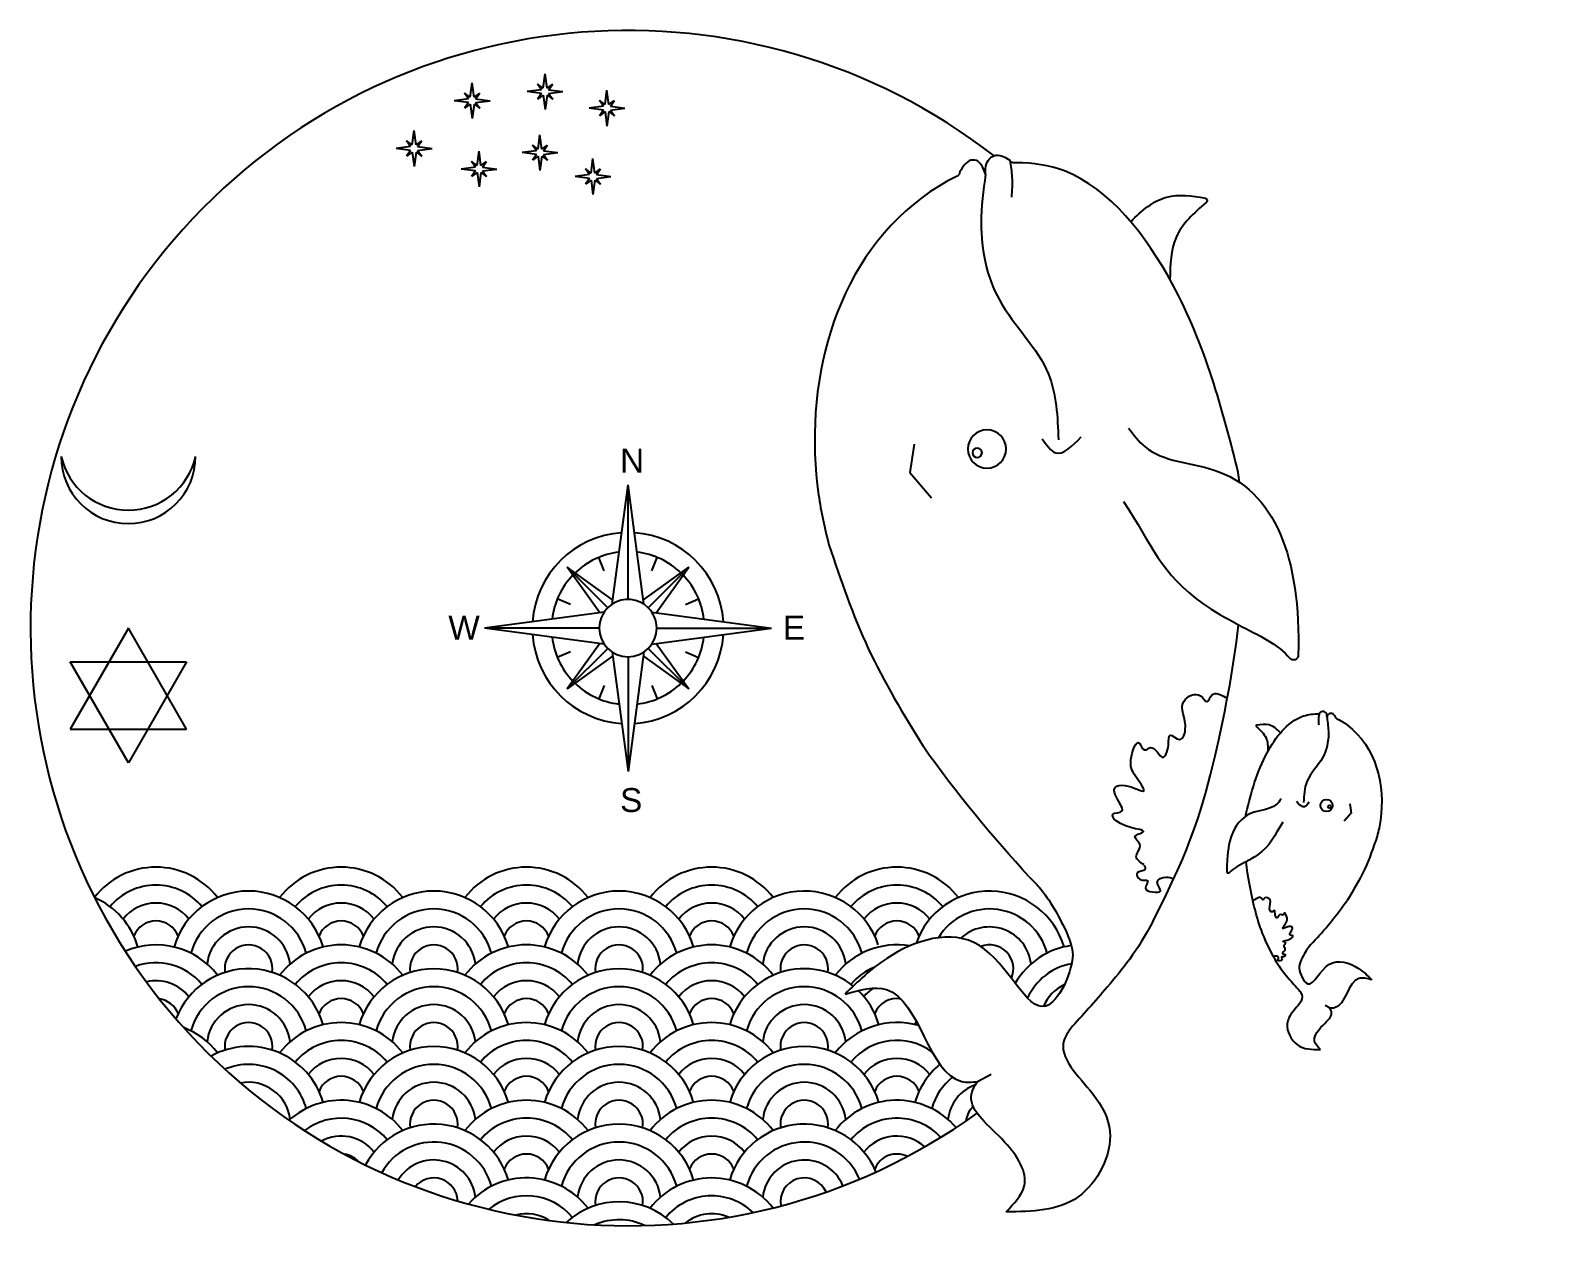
# Model space of a CAD drawing. Header units: millimetres. Extents: x 1413 to 7093, y 605 to 2653.
# Drawn here: x 1413 to 3965, y 605 to 2653 of the extents above; entities that cross this region are included whole.
import ezdxf

# ---------------------------------------------------------------- set-up
doc = ezdxf.new("R2010")
doc.units = ezdxf.units.MM
doc.styles.get("Standard").update_dxf_attribs({"font": 'arial.ttf'})

# ---------------------------------------------------------------- blocks, each defined once
blk = doc.blocks.new('balina')
for p, q in [((4559.2, 2226.6), (4591.2, 2175.7)), ((4591.2, 2175.7), (4570.7, 2109.5)), ((4973.6, 952.9), (4941.5, 955.6))]:
    blk.add_line(p, q)
for centre, radius in [((4423.4, 2156.1), 40), ((4445.3, 2157), 10)]:
    blk.add_circle(centre, radius)
for centre, radius, start, end in [((4126.9, 2690.3), 10, 293.2018, 357.1137), ((4251.6, 2713.5), 10, 201.1008, 267.928), ((3796.9, 2448.7), 5, 123.4182, 253.3423), ((4009.7, 1503.4), 10, 205.2064, 344.7061)]:
    blk.add_arc(centre, radius, start, end)
for points, knots in [([(4195.2, 2683.4), (4192.1, 2690.4), (4183.7, 2709.5), (4154.3, 2715.9), (4143, 2699), (4136.9, 2689.8)], [0, 0, 0, 0, 21.71142, 58.923451, 102.520611, 102.520611, 102.520611, 102.520611]), ([(4195.2, 2683.4), (4194.6, 2691.2), (4193.1, 2712.3), (4213.8, 2729.1), (4231.8, 2717), (4242.2, 2709.9)], [0, 0, 0, 0, 21.71142, 58.923451, 110.953971, 110.953971, 110.953971, 110.953971]), ([(3961.7, 1899.8), (3939.1, 2034.8), (3900.5, 2275.7), (3978.8, 2592.5), (4094.4, 2665.5), (4126.6, 2679.3), (4126.6, 2679.3), (4126.6, 2679.3), (4126.6, 2679.3), (4128, 2679.9), (4129.4, 2680.5), (4130.8, 2681.1)], [0, 0, 0, 0, 417.335039, 744.567637, 853.605642, 853.605642, 853.605642, 853.608428, 853.608428, 853.608428, 858.406818, 858.406818, 858.406818, 858.406818]), ([(4251.2, 2703.5), (4251.8, 2703.5), (4252.4, 2703.5), (4253, 2703.4), (4253, 2703.4), (4253, 2703.4), (4253, 2703.4), (4281.5, 2702.4), (4547.5, 2663.2), (4748.1, 2396), (4801.4, 2140.5), (4806.8, 2105.4)], [369.133471, 369.133471, 369.133471, 369.133471, 370.876556, 370.876556, 370.876556, 370.879404, 370.879404, 370.879404, 452.283269, 1136.738705, 1245.095988, 1245.095988, 1245.095988, 1245.095988]), ([(3956.9, 2470.5), (3926.3, 2482.4), (3869.3, 2499.8), (3818, 2468.6), (3794.1, 2452.9)], [22.335928, 22.335928, 22.335928, 22.335928, 114.670816, 195.977448, 195.977448, 195.977448, 195.977448]), ([(3795.4, 2443.9), (3828.4, 2434), (3889.5, 2413.4), (3917.2, 2354.9), (3930.4, 2327.1)], [10.124368, 10.124368, 10.124368, 10.124368, 108.073108, 196.345538, 196.345538, 196.345538, 196.345538]), ([(4134.6, 2077), (4130.5, 2059.6), (4114.9, 1992.3), (3900.8, 1889.9), (3914.4, 1682.5), (4000.7, 1499.1)], [0, 0, 0, 0, 52.411564, 202.487969, 619.684569, 619.684569, 619.684569, 619.684569]), ([(4206, 1940.7), (4187.6, 1835.6), (4198.2, 1755.3), (4108.3, 1631.6), (4089.4, 1607.8)], [0, 0, 0, 0, 226.239079, 280.358601, 280.358601, 280.358601, 280.358601]), ([(3968, 1879.8), (3967.9, 1879.9), (3967.9, 1879.9), (3967.9, 1880), (3967.9, 1880), (3967.9, 1880), (3967.9, 1880), (3965.8, 1886.6), (3963.7, 1893.2), (3961.7, 1899.8)], [949.462965, 949.462965, 949.462965, 949.462965, 949.621694, 949.621694, 949.621694, 949.622478, 949.622478, 949.622478, 969.890291, 969.890291, 969.890291, 969.890291]), ([(4502, 1112.3), (4364, 1224.8), (4270, 1337.3), (4138.9, 1522.4), (4089.4, 1607.8)], [0, 0, 0, 0, 377.375191, 661.552319, 661.552319, 661.552319, 661.552319]), ([(4677.3, 1166.4), (4678.7, 1136.4), (4681.1, 1099.8), (4823.5, 972.3), (4811.7, 1260.5), (5023.8, 1281), (5118.5, 1244.9), (5153.4, 1231.6)], [26.048231, 26.048231, 26.048231, 26.048231, 89.933706, 223.79021, 422.836816, 618.409916, 732.924315, 732.924315, 732.924315, 732.924315]), ([(5153.4, 1231.6), (5121.7, 1227), (4999, 1209.4), (5068.3, 988.9), (4985.1, 955.8), (4973.6, 952.9)], [0, 0, 0, 0, 86.74759, 335.499682, 370.85378, 370.85378, 370.85378, 370.85378]), ([(4502, 1112.3), (4558.5, 1067.6), (4639.9, 1025.7), (4716.5, 991.3), (4751.4, 975.6)], [44.542044, 44.542044, 44.542044, 44.542044, 180.250545, 294.068355, 294.068355, 294.068355, 294.068355]), ([(5028.4, 679.1), (5006.3, 688.2), (4950.1, 711.3), (4966, 822), (5021.7, 914.1), (4984.3, 946), (4973.6, 952.9)], [0, 0, 0, 0, 65.394757, 166.685613, 285.050458, 321.68569, 321.68569, 321.68569, 321.68569])]:
    blk.add_open_spline(points, degree=3, knots=knots)
for points in [[(4136.9, 2689.8), (4146.9, 2655.7), (4164.9, 2617.6)], [(4195.2, 2683.4), (4244.7, 2593.4), (4274.2, 2431.2), (4242.7, 2247.9), (4278.6, 2113.7)], [(4308.9, 2129.2), (4295.1, 2090.8), (4232.6, 2099.8)], [(4806.8, 2105.4), (4818.6, 1873.9), (4796, 1640.6)], [(4702.5, 1302.3), (4692.1, 1273), (4677.3, 1166.4)], [(4751.4, 975.6), (4772.4, 959.9), (4763.2, 832), (4762.1, 746.1), (4877.8, 647.1), (5028.4, 679.1)]]:
    blk.add_spline(points, degree=3)
for points in [[(4702.5, 1302.3), (4738.4, 1406.2), (4771.7, 1521.9), (4796, 1640.6)], [(4089.4, 1607.8), (4060.9, 1571.8), (4029.1, 1536.2), (4019.4, 1500.7)]]:
    blk.add_open_spline(points, degree=3)
blk = doc.blocks.new('re')
for points, knots in [([(3396.5, 1337.4), (3388.4, 1342.7), (3371.1, 1354.1), (3397.9, 1378.8), (3368.3, 1397.4), (3421.2, 1412.1), (3347, 1411.4), (3323.8, 1448.1), (3357.5, 1445.1), (3342.2, 1472.8), (3325, 1500.8), (3363.6, 1507.9), (3410.8, 1477.5), (3374.7, 1527.6), (3362.8, 1550.5), (3383.9, 1610.4), (3394.7, 1570.9), (3416.9, 1593.4), (3434.7, 1545.8), (3450.2, 1584.2), (3445.7, 1618.9), (3474.3, 1589.5), (3491.6, 1637.7), (3459.4, 1674.7), (3511.6, 1703.7), (3528.6, 1670.2), (3539, 1703.1), (3556, 1693.7), (3566.5, 1687.9), (3567.8, 1687.2), (3569.2, 1686.4), (3570.5, 1685.7)], [0, 0, 0, 0, 23.814332, 50.863928, 69.270784, 86.349757, 146.078479, 161.233309, 182.230171, 197.644029, 233.810248, 254.725024, 295.855997, 330.614679, 367.259392, 405.459015, 423.106777, 436.7456, 468.837354, 497.246111, 518.709919, 540.509739, 564.237296, 624.194964, 660.212523, 678.338701, 695.552278, 723.922746, 723.922746, 723.922746, 727.47508, 727.47508, 727.47508, 727.47508]), ([(3396.5, 1337.4), (3398.1, 1333.6), (3402.4, 1323.1), (3375.5, 1326.1), (3386.2, 1301.6), (3411.2, 1309.1), (3393, 1285.4), (3413.7, 1279.9), (3439, 1279.2), (3414.9, 1304.2), (3441.8, 1314), (3453.8, 1310.3), (3458.5, 1307.9)], [0, 0, 0, 0, 9.946191, 27.606719, 43.083258, 58.812902, 74.649386, 91.646408, 108.085112, 127.568803, 148.994468, 164.840875, 164.840875, 164.840875, 164.840875])]:
    blk.add_open_spline(points, degree=3, knots=knots)
blk = doc.blocks.new('ERDHRT')
for points, knots in [([(3686.7, 1155), (3689.3, 1156.7), (3694.9, 1160.4), (3686.3, 1168.3), (3695.8, 1174.2), (3678.8, 1178.9), (3702.6, 1178.7), (3710, 1190.4), (3699.2, 1189.5), (3704.1, 1198.4), (3709.6, 1207.3), (3697.3, 1209.6), (3682.2, 1199.9), (3693.7, 1215.9), (3697.5, 1223.2), (3690.8, 1242.4), (3687.3, 1229.8), (3680.2, 1236.9), (3674.5, 1221.7), (3669.6, 1234), (3671, 1245.1), (3661.8, 1235.7), (3656.3, 1251.1), (3666.6, 1263), (3649.9, 1272.3), (3644.5, 1261.5), (3641.1, 1272), (3635.7, 1269), (3632.3, 1267.2), (3631.9, 1267), (3631.5, 1266.7), (3631.1, 1266.5), (3628.7, 1265.2), (3626.4, 1263.9), (3624.1, 1262.6)], [0, 0, 0, 0, 23.814332, 50.863928, 69.270784, 86.349757, 146.078479, 161.233309, 182.230171, 197.644029, 233.810248, 254.725024, 295.855997, 330.614679, 367.259392, 405.459015, 423.106777, 436.7456, 468.837354, 497.246111, 518.709919, 540.509739, 564.237296, 624.194964, 660.212523, 678.338701, 695.552278, 723.922746, 723.922746, 723.922746, 727.47508, 727.47508, 727.47508, 747.022794, 747.022794, 747.022794, 747.022794]), ([(3686.7, 1155), (3686.2, 1153.8), (3684.8, 1150.4), (3693.5, 1151.4), (3690, 1143.6), (3682, 1146), (3687.8, 1138.4), (3681.2, 1136.6), (3673.2, 1136.4), (3680.8, 1144.4), (3672.2, 1147.5), (3668.4, 1146.3), (3666.9, 1145.6)], [0, 0, 0, 0, 9.946191, 27.606719, 43.083258, 58.812902, 74.649386, 91.646408, 108.085112, 127.568803, 148.994468, 164.840875, 164.840875, 164.840875, 164.840875])]:
    blk.add_open_spline(points, degree=3, knots=knots)
at = {"xscale": -1, "rotation": 23.71238053705685}
blk.add_blockref('balina', (7984.9, 2012.1), dxfattribs=at)
blk.add_blockref('re', (0, 0))
at = {"xscale": 0.32, "yscale": 0.32, "zscale": 0.32, "rotation": 336.2876194629432}
blk.add_blockref('balina', (2204.8, 1399.1), dxfattribs=at)

msp = doc.modelspace()

# ---------------------------------------------------------------- linework, layer by layer
for p, q in [((2270.9, 2556.3), (2274.1, 2580.4)), ((2277.4, 2556.3), (2274.1, 2580.4)), ((2148.8, 2541.2), (2152, 2565.3)), ((2155.2, 2541.2), (2152, 2565.3)), ((2268.2, 2553.6), (2244.1, 2550.4)), ((2270.9, 2556.3), (2261.4, 2563.1)), ((2268.2, 2553.6), (2261.4, 2563.1)), ((2277.4, 2556.3), (2286.9, 2563.1)), ((2280, 2553.6), (2286.9, 2563.1)), ((2280, 2553.6), (2304.1, 2550.4)), ((2374.5, 2528.7), (2377.7, 2552.8)), ((2380.9, 2528.7), (2377.7, 2552.8)), ((2146.1, 2538.5), (2122, 2535.3)), ((2146.1, 2532.1), (2122, 2535.3)), ((2148.8, 2541.2), (2139.3, 2548)), ((2146.1, 2538.5), (2139.3, 2548)), ((2146.1, 2532.1), (2139.3, 2522.6)), ((2148.8, 2529.4), (2139.3, 2522.6)), ((2148.8, 2529.4), (2152, 2505.3)), ((2155.2, 2529.4), (2152, 2505.3)), ((2155.2, 2541.2), (2164.7, 2548)), ((2155.2, 2529.4), (2164.7, 2522.6)), ((2157.9, 2538.5), (2164.7, 2548)), ((2157.9, 2538.5), (2182, 2535.3)), ((2157.9, 2532.1), (2182, 2535.3)), ((2157.9, 2532.1), (2164.7, 2522.6)), ((2268.2, 2547.2), (2244.1, 2550.4)), ((2268.2, 2547.2), (2261.4, 2537.6)), ((2270.9, 2544.5), (2261.4, 2537.6)), ((2270.9, 2544.5), (2274.1, 2520.4)), ((2277.4, 2544.5), (2274.1, 2520.4)), ((2277.4, 2544.5), (2286.9, 2537.6)), ((2280, 2547.2), (2304.1, 2550.4)), ((2280, 2547.2), (2286.9, 2537.6)), ((2374.5, 2528.7), (2365, 2535.5)), ((2371.8, 2526), (2365, 2535.5)), ((2380.9, 2528.7), (2390.4, 2535.5)), ((2383.6, 2526), (2390.4, 2535.5)), ((2371.8, 2526), (2347.7, 2522.8)), ((2371.8, 2519.6), (2347.7, 2522.8)), ((2371.8, 2519.6), (2365, 2510.1)), ((2374.5, 2516.9), (2365, 2510.1)), ((2374.5, 2516.9), (2377.7, 2492.8)), ((2380.9, 2516.9), (2377.7, 2492.8)), ((2380.9, 2516.9), (2390.4, 2510.1)), ((2383.6, 2526), (2407.7, 2522.8)), ((2383.6, 2519.6), (2407.7, 2522.8)), ((2383.6, 2519.6), (2390.4, 2510.1)), ((2051.7, 2461.2), (2054.9, 2485.3)), ((2058.1, 2461.2), (2054.9, 2485.3)), ((2262.4, 2454.2), (2265.6, 2478.3)), ((2268.9, 2454.2), (2265.6, 2478.3)), ((2049, 2458.5), (2024.9, 2455.3)), ((2049, 2452.1), (2024.9, 2455.3)), ((2051.7, 2461.2), (2042.2, 2468)), ((2049, 2458.5), (2042.2, 2468)), ((2049, 2452.1), (2042.2, 2442.6)), ((2058.1, 2461.2), (2067.7, 2468)), ((2060.8, 2458.5), (2067.7, 2468)), ((2060.8, 2458.5), (2084.9, 2455.3)), ((2060.8, 2452.1), (2084.9, 2455.3)), ((2060.8, 2452.1), (2067.7, 2442.6)), ((2160.4, 2426.8), (2163.6, 2450.9)), ((2166.8, 2426.8), (2163.6, 2450.9)), ((2259.7, 2451.6), (2235.6, 2448.3)), ((2262.4, 2454.2), (2252.9, 2461.1)), ((2259.7, 2451.6), (2252.9, 2461.1)), ((2268.9, 2454.2), (2278.4, 2461.1)), ((2271.5, 2451.6), (2278.4, 2461.1)), ((2271.5, 2451.6), (2295.6, 2448.3)), ((2051.7, 2449.4), (2042.2, 2442.6)), ((2051.7, 2449.4), (2054.9, 2425.3)), ((2058.1, 2449.4), (2054.9, 2425.3)), ((2058.1, 2449.4), (2067.7, 2442.6)), ((2160.4, 2426.8), (2150.9, 2433.6)), ((2157.7, 2424.1), (2150.9, 2433.6)), ((2166.8, 2426.8), (2176.3, 2433.6)), ((2169.5, 2424.1), (2176.3, 2433.6)), ((2259.7, 2445.1), (2235.6, 2448.3)), ((2259.7, 2445.1), (2252.9, 2435.6)), ((2262.4, 2442.5), (2252.9, 2435.6)), ((2262.4, 2442.5), (2265.6, 2418.3)), ((2268.9, 2442.5), (2265.6, 2418.3)), ((2268.9, 2442.5), (2278.4, 2435.6)), ((2271.5, 2445.1), (2295.6, 2448.3)), ((2271.5, 2445.1), (2278.4, 2435.6)), ((2351, 2414.2), (2354.2, 2438.3)), ((2357.4, 2414.2), (2354.2, 2438.3)), ((2157.7, 2424.1), (2133.6, 2420.9)), ((2157.7, 2417.7), (2133.6, 2420.9)), ((2157.7, 2417.7), (2150.9, 2408.2)), ((2160.4, 2415), (2150.9, 2408.2)), ((2160.4, 2415), (2163.6, 2390.9)), ((2166.8, 2415), (2163.6, 2390.9)), ((2166.8, 2415), (2176.3, 2408.2)), ((2169.5, 2424.1), (2193.6, 2420.9)), ((2169.5, 2417.7), (2193.6, 2420.9)), ((2169.5, 2417.7), (2176.3, 2408.2)), ((2348.3, 2411.5), (2324.2, 2408.3)), ((2348.3, 2405.1), (2324.2, 2408.3)), ((2351, 2414.2), (2341.5, 2421)), ((2348.3, 2411.5), (2341.5, 2421)), ((2348.3, 2405.1), (2341.5, 2395.6)), ((2351, 2402.4), (2341.5, 2395.6)), ((2351, 2402.4), (2354.2, 2378.3)), ((2357.4, 2402.4), (2354.2, 2378.3)), ((2357.4, 2414.2), (2366.9, 2421)), ((2357.4, 2402.4), (2366.9, 2395.6)), ((2360.1, 2411.5), (2366.9, 2421)), ((2360.1, 2411.5), (2384.2, 2408.3)), ((2360.1, 2405.1), (2384.2, 2408.3)), ((2360.1, 2405.1), (2366.9, 2395.6)), ((2386.2, 1692.6), (2412.9, 1892.7)), ((2412.9, 1700.7), (2412.9, 1892.7)), ((2439.6, 1692.6), (2412.9, 1892.7)), ((2373.1, 1748.8), (2363.9, 1771)), ((2452.7, 1748.8), (2461.9, 1771)), ((2387.2, 1699.8), (2311.1, 1754.5)), ((2365.8, 1678.4), (2311.1, 1754.5)), ((2311.1, 1754.5), (2378.9, 1686.6)), ((2438.6, 1699.8), (2514.7, 1754.5)), ((2514.7, 1754.5), (2446.8, 1686.6)), ((2460, 1678.4), (2514.7, 1754.5)), ((2316.8, 1692.5), (2294.6, 1701.7)), ((2509, 1692.5), (2531.1, 1701.7)), ((2373, 1679.4), (2172.9, 1652.7)), ((2452.8, 1679.4), (2652.9, 1652.7)), ((1576.7, 1652.7), (1479.2, 1483.8)), ((1674.2, 1483.8), (1576.7, 1652.7)), ((2364.9, 1652.7), (2172.9, 1652.7)), ((2373, 1626), (2172.9, 1652.7)), ((2452.8, 1626), (2652.9, 1652.7)), ((2460.9, 1652.7), (2652.9, 1652.7)), ((2316.8, 1612.9), (2294.6, 1603.7)), ((2365.8, 1627), (2311.1, 1550.9)), ((2311.1, 1550.9), (2378.9, 1618.8)), ((2386.2, 1612.8), (2412.9, 1412.7)), ((2439.6, 1612.8), (2412.9, 1412.7)), ((2514.7, 1550.9), (2446.8, 1618.8)), ((2460, 1627), (2514.7, 1550.9)), ((2509, 1612.9), (2531.1, 1603.7)), ((1576.7, 1427.5), (1479.2, 1596.4)), ((1479.2, 1596.4), (1674.2, 1596.4)), ((1674.2, 1596.4), (1576.7, 1427.5)), ((2387.2, 1605.6), (2311.1, 1550.9)), ((2412.9, 1604.7), (2412.9, 1412.7)), ((2438.6, 1605.6), (2514.7, 1550.9)), ((2373.1, 1556.6), (2363.9, 1534.4)), ((2452.7, 1556.6), (2461.9, 1534.4)), ((1479.2, 1483.8), (1674.2, 1483.8))]:
    msp.add_line(p, q)
for centre, radius, start, end in [((2412.9, 1652.7), 1000, 52.2209, 305.7522), ((1576.7, 1940.1), 112.6, 180, 0), ((1576.7, 1965.5), 115.4, 192.7195, 269.8728), ((1576.7, 1965.5), 115.4, 269.8728, 347.2805), ((1576.7, 1965.5), 115.4, 347.0261, 347.2805), ((2412.9, 1652.7), 160, 93.8381, 176.1619), ((2412.9, 1652.7), 160, 3.8381, 86.1619), ((2412.9, 1652.7), 128, 96.7502, 133.8258), ((2412.9, 1652.7), 128, 46.1742, 83.2498), ((2412.9, 1652.7), 128, 136.1742, 173.2498), ((2412.9, 1652.7), 128, 6.7502, 43.8258), ((2412.9, 1652.7), 48, 123.75, 180), ((2412.9, 1652.7), 48, 45, 123.75), ((2412.9, 1652.7), 48, 0, 45), ((2412.9, 1652.7), 160, 183.8381, 266.1619), ((2412.9, 1652.7), 128, 186.7502, 223.8258), ((2412.9, 1652.7), 48, 180, 0), ((2412.9, 1652.7), 160, 273.8381, 356.1619), ((2412.9, 1652.7), 128, 316.1742, 353.2498), ((2412.9, 1652.7), 128, 226.1742, 263.2498), ((2412.9, 1652.7), 128, 276.7502, 313.8258), ((1622.9, 1122.7), 130, 37.528, 142.472), ((1932.9, 1122.7), 130, 37.528, 142.472), ((2242.9, 1122.7), 130, 37.528, 142.472), ((2552.9, 1122.7), 130, 37.528, 142.472), ((2862.9, 1122.7), 130, 37.528, 142.472), ((1467.9, 1082.7), 130, 16.2789, 66.4686), ((1622.9, 1122.7), 100, 39.7358, 140.2642), ((1777.9, 1082.7), 130, 16.2789, 163.7211), ((1932.9, 1122.7), 100, 39.7358, 140.2642), ((2087.9, 1082.7), 130, 16.2789, 163.7211), ((2242.9, 1122.7), 100, 39.7358, 140.2642), ((2397.9, 1082.7), 130, 16.2789, 163.7211), ((2552.9, 1122.7), 100, 39.7358, 140.2642), ((2707.9, 1082.7), 130, 17.879, 163.7211), ((2862.9, 1122.7), 100, 39.7358, 140.2642), ((3017.9, 1082.7), 130, 16.2789, 160.942), ((1622.9, 1122.7), 70, 38.0874, 141.9126), ((1777.9, 1082.7), 100, 15.135, 164.865), ((1932.9, 1122.7), 70, 38.0874, 141.9126), ((2087.9, 1082.7), 100, 15.135, 164.865), ((2242.9, 1122.7), 70, 38.0874, 141.9126), ((2397.9, 1082.7), 100, 15.135, 164.865), ((2552.9, 1122.7), 70, 38.0874, 141.9126), ((2707.9, 1082.7), 100, 15.135, 164.865), ((2862.9, 1122.7), 70, 38.0874, 141.9126), ((3017.9, 1082.7), 100, 15.135, 148.7302), ((1622.9, 1122.7), 40, 21.7988, 158.2012), ((1777.9, 1082.7), 70, 6.535, 173.465), ((1932.9, 1122.7), 40, 21.7988, 158.2012), ((2087.9, 1082.7), 70, 6.535, 173.465), ((2242.9, 1122.7), 40, 21.7988, 158.2012), ((2397.9, 1082.7), 70, 6.535, 173.465), ((2552.9, 1122.7), 40, 21.7988, 158.2012), ((2707.9, 1082.7), 70, 6.535, 173.465), ((2862.9, 1122.7), 40, 21.7988, 158.2012), ((3017.9, 1082.7), 70, 6.535, 133.1798), ((1622.9, 992.7), 130, 37.528, 113.2355), ((1777.9, 1082.7), 40, 351.1501, 188.8499), ((1932.9, 992.7), 130, 37.528, 142.472), ((2087.9, 1082.7), 40, 351.1501, 188.8499), ((2242.9, 992.7), 130, 37.528, 142.472), ((2397.9, 1082.7), 40, 351.1501, 188.8499), ((2552.9, 992.7), 130, 37.528, 142.472), ((2707.9, 1082.7), 40, 351.1501, 188.8499), ((2862.9, 992.7), 130, 80.4754, 142.472), ((3017.9, 1082.7), 40, 336.3277, 111.0865), ((3172.9, 992.7), 130, 97.9778, 149.5687), ((1622.9, 992.7), 100, 39.7358, 110.0747), ((1777.9, 952.7), 130, 16.2789, 159.2303), ((1932.9, 992.7), 100, 39.7358, 140.2642), ((2087.9, 952.7), 130, 16.2789, 163.7211), ((2242.9, 992.7), 100, 39.7358, 140.2642), ((2397.9, 952.7), 130, 16.2789, 163.7211), ((2552.9, 992.7), 100, 39.7358, 140.2642), ((2707.9, 952.7), 130, 50.8933, 163.7211), ((2862.9, 992.7), 100, 111.6905, 140.2642), ((3172.9, 992.7), 100, 100.0318, 155.7205), ((1622.9, 992.7), 70, 38.0874, 103.225), ((1777.9, 952.7), 100, 15.135, 164.865), ((1932.9, 992.7), 70, 38.0874, 141.9126), ((2087.9, 952.7), 100, 15.135, 164.865), ((2242.9, 992.7), 70, 38.0874, 141.9126), ((2397.9, 952.7), 100, 15.135, 164.865), ((2552.9, 992.7), 70, 38.0874, 141.9126), ((2707.9, 952.7), 100, 15.135, 164.865), ((2862.9, 992.7), 70, 124.6641, 141.9126), ((2862.9, 992.7), 70, 124.6641, 141.9126), ((3172.9, 992.7), 70, 114.9381, 157.3872), ((1622.9, 992.7), 40, 21.7988, 81.7258), ((1777.9, 952.7), 70, 6.535, 173.465), ((1932.9, 992.7), 40, 21.7988, 158.2012), ((2087.9, 952.7), 70, 6.535, 173.465), ((2242.9, 992.7), 40, 21.7988, 158.2012), ((2397.9, 952.7), 70, 6.535, 173.465), ((2552.9, 992.7), 40, 21.7988, 158.2012), ((2707.9, 952.7), 70, 6.535, 173.465), ((2707.9, 952.7), 130, 16.2789, 45.9842), ((2862.9, 992.7), 40, 79.8579, 158.2012), ((2862.9, 992.7), 40, 79.8579, 158.2012), ((1622.9, 862.7), 130, 37.528, 69.1079), ((1777.9, 952.7), 40, 351.1501, 188.8499), ((1932.9, 862.7), 130, 37.528, 142.472), ((2087.9, 952.7), 40, 351.1501, 188.8499), ((2242.9, 862.7), 130, 37.528, 142.472), ((2397.9, 952.7), 40, 351.1501, 188.8499), ((2552.9, 862.7), 130, 37.528, 142.472), ((2707.9, 952.7), 40, 351.1501, 188.8499), ((2862.9, 862.7), 130, 73.76, 142.472), ((3017.9, 952.7), 130, 160.8533, 163.7211), ((1777.9, 822.7), 130, 16.2789, 118.9161), ((1932.9, 862.7), 100, 39.7358, 140.2642), ((2087.9, 822.7), 130, 16.2789, 163.7211), ((2242.9, 862.7), 100, 39.7358, 140.2642), ((2397.9, 822.7), 130, 16.2789, 163.7211), ((2552.9, 862.7), 100, 39.7358, 140.2642), ((2707.9, 822.7), 130, 16.2789, 163.7211), ((2862.9, 862.7), 100, 53.6929, 140.2642), ((1777.9, 822.7), 100, 15.135, 113.32), ((1932.9, 862.7), 70, 38.0874, 141.9126), ((2087.9, 822.7), 100, 15.135, 164.865), ((2242.9, 862.7), 70, 38.0874, 141.9126), ((2397.9, 822.7), 100, 15.135, 164.865), ((2552.9, 862.7), 70, 38.0874, 141.9126), ((2707.9, 822.7), 100, 15.135, 164.865), ((2862.9, 862.7), 70, 38.0874, 141.9126), ((3017.9, 822.7), 130, 129.6628, 163.7211), ((1932.9, 862.7), 40, 21.7988, 158.2012), ((2242.9, 862.7), 40, 21.7988, 158.2012), ((2552.9, 862.7), 40, 21.7988, 158.2012), ((2862.9, 862.7), 40, 21.7988, 158.2012), ((3017.9, 822.7), 100, 128.2865, 164.865), ((1777.9, 822.7), 70, 6.535, 101.0207), ((2087.9, 822.7), 70, 6.535, 173.465), ((2397.9, 822.7), 70, 6.535, 173.465), ((2707.9, 822.7), 70, 6.535, 173.465), ((3017.9, 822.7), 70, 109.5307, 173.465), ((1932.9, 732.7), 130, 37.528, 132.1178), ((2087.9, 822.7), 40, 351.1501, 188.8499), ((2242.9, 732.7), 130, 37.528, 142.472), ((2397.9, 822.7), 40, 351.1501, 188.8499), ((2552.9, 732.7), 130, 37.528, 142.472), ((2707.9, 822.7), 40, 351.1501, 188.8499), ((2862.9, 732.7), 130, 40.364, 142.472), ((3017.9, 822.7), 40, 132.7234, 172.6545), ((1932.9, 732.7), 100, 39.7358, 127.7143), ((2087.9, 692.7), 130, 16.2789, 151.6518), ((2242.9, 732.7), 100, 39.7358, 140.2642), ((2397.9, 692.7), 130, 16.2789, 163.7211), ((2552.9, 732.7), 100, 39.7358, 140.2642), ((2707.9, 692.7), 130, 22.6862, 163.7211), ((2862.9, 732.7), 100, 42.7673, 140.2642), ((1932.9, 732.7), 70, 38.0874, 118.2127), ((2087.9, 692.7), 100, 15.135, 150.708), ((2242.9, 732.7), 70, 38.0874, 141.9126), ((2397.9, 692.7), 100, 15.135, 164.865), ((2552.9, 732.7), 70, 38.0874, 141.9126), ((2707.9, 692.7), 100, 22.3958, 164.865), ((2862.9, 732.7), 70, 48.0902, 141.9126), ((1932.9, 732.7), 40, 43.3074, 81.5842), ((2242.9, 732.7), 40, 21.7988, 158.2012), ((2552.9, 732.7), 40, 21.7988, 158.2012), ((2862.9, 732.7), 40, 64.0913, 158.2012), ((2087.9, 692.7), 70, 6.535, 148.2022), ((2397.9, 692.7), 70, 6.535, 173.465), ((2707.9, 692.7), 70, 22.5932, 173.465), ((2087.9, 692.7), 40, 2.1339, 140.4568), ((2242.9, 602.7), 130, 37.528, 138.3714), ((2397.9, 692.7), 40, 351.1501, 188.8499), ((2552.9, 602.7), 130, 37.9021, 142.472), ((2707.9, 692.7), 40, 24.3795, 189.7809), ((2242.9, 602.7), 100, 39.7358, 129.1408), ((2397.9, 562.7), 130, 45.603, 132.8171), ((2552.9, 602.7), 100, 46.1648, 140.2642), ((2242.9, 602.7), 70, 57.0579, 104.5457), ((2552.9, 602.7), 70, 66.4984, 128.6877), ((2397.9, 562.7), 100, 64.6692, 113.7509)]:
    msp.add_arc(centre, radius, start, end)
for p in [(2454.8, 1773.7), (2479.7, 1761.9), (2522.1, 1719.5), (2533.8, 1694.6), (1641.7, 1540.1), (1544.2, 1483.8), (1609.2, 1483.8), (1609.2, 1483.8)]:
    msp.add_point(p)

# ---------------------------------------------------------------- block references
at = {"xscale": 0.8, "yscale": 0.8, "zscale": 0.8}
msp.add_blockref('ERDHRT', (559.4, 186.6), dxfattribs=at)

# ---------------------------------------------------------------- texts
at = {"char_height": 40, "attachment_point": 1}
for s, insert in [('N', (2399.6, 1953)), ('W', (2112.1, 1673.5)), ('E', (2672.1, 1673.5)), ('S', (2399.6, 1385))]:
    msp.add_mtext_dynamic_manual_height_columns(s, width=1182.566, gutter_width=200, heights=[0], dxfattribs=dict(at, insert=insert))

doc.saveas('drawing.dxf')
